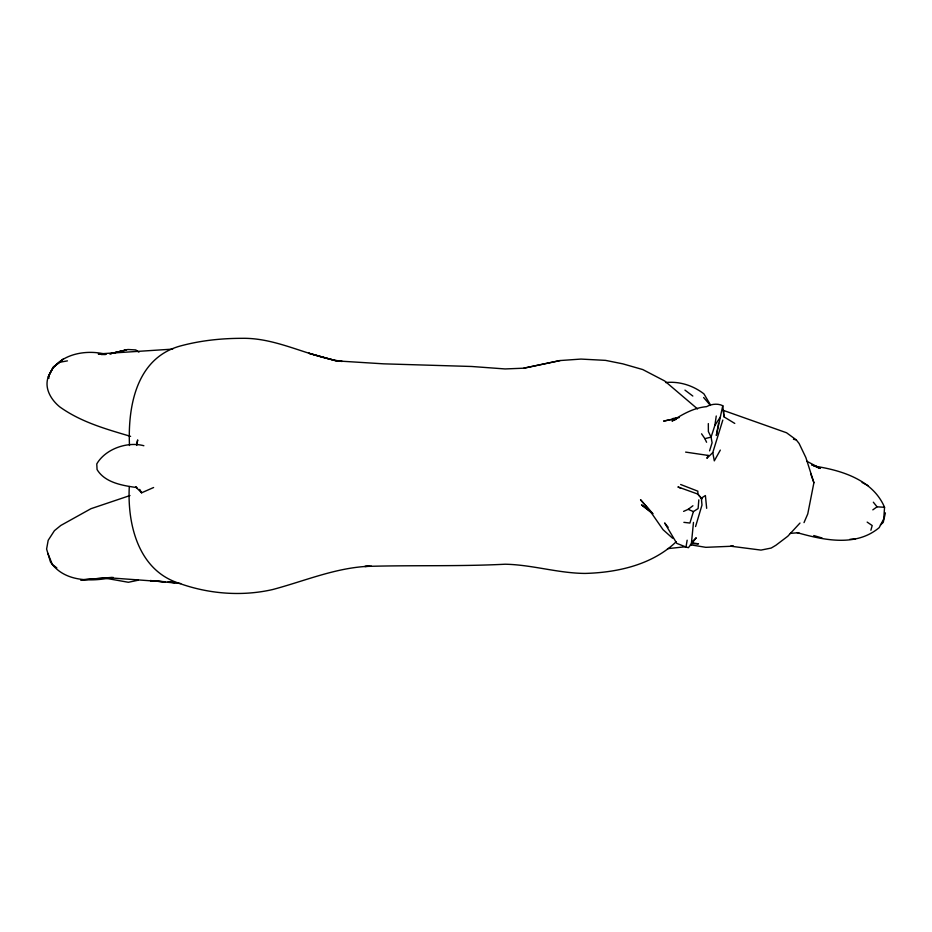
<?xml version="1.0" encoding="UTF-8"?>
<svg xmlns="http://www.w3.org/2000/svg" width="932" height="932" viewBox="0 0 932 932"><rect width="100%" height="100%" fill="white"/><g stroke="black" fill="none" stroke-linecap="round" stroke-linejoin="round"><path stroke-width="1.4" d="M706.666 508.324L705.396 495.533L701.365 498.154L701.843 498.783L697.835 494.088L697.847 491.187L680.64 484.5M129.303 486.504C127.253 524.029 138.181 569.836 178.338 583.013C208.244 593.917 241.551 596.655 272.645 589.548C305.347 580.857 337.081 567.04 371.39 566.19M691.206 545.383L693.478 522.421M814.079 466.082C841.293 470.182 872.76 479.665 884.55 507.288L883.746 518.868L879.226 527.617C855.844 547.235 823.667 540.082 797.035 532.615M698.825 499.843L698.115 508.557L693.408 511.598L689.913 523.05L683.878 522.339M709.567 450.855L712.095 442.77L711.081 437.131L714.844 425.516L716.254 415.998M722.743 410.173L786.55 432.763L796.266 439.881L799.097 443.457L805.865 457.565L813.904 482.718L807.764 513.905L804.013 522.619M692.476 541.55L696.251 537.764L688.387 547.701L685.999 547.026L687.152 540.199M136.701 445.438L137.703 439.916L136.433 444.82M718.572 423.291L716.335 435.512L722.766 405.711C717.628 403.207 711.466 404.01 706.538 406.655C693.804 407.773 682.527 414.274 671.995 421.031L675.91 419.458M105.922 354.335C84.847 348.824 56.503 354.498 48.231 376.959C44.107 388.295 51.062 399.758 59.671 406.818C80.886 422.08 105.91 429.035 130.596 436.362M885.4 512.88L883.233 522.421L880.367 524.996M870.884 530.261L872.189 525.543L867.168 522.106M722.824 420.052L712.77 452.603L706.875 458.311L708.238 455.433L685.626 452.102M695.575 526.545L701.982 505.062L701.365 498.154M48.231 376.959L52.879 367.744L63.05 359.111M720.319 450.098L714.296 460.862L712.77 452.603M714.844 425.516L720.168 417.256M799.982 523.05L787.808 536.226L775.89 545.267L771.207 548.051L761.001 550.09L730.746 546.199L733.437 546.175L705.804 547.329L690.379 544.777M676.236 541.713C652.249 564.827 617.462 572.551 585.145 573.425C558.152 573.262 532.125 564.734 505.156 564.221C458.393 566.609 411.571 565.013 364.796 566.47L368.909 566.178M683.599 511.377L688.189 509.338L692.919 505.761M872.818 509.862L877.059 506.822L884.55 507.288M61.477 361.255L53.485 366.719L48.872 375.864L48.907 378.369M153.605 487.518L141.594 492.807L135.653 486.888L136.934 487.587C122.861 485.607 105.001 482.834 97.068 469.565L96.777 463.915C105.491 448.84 127.428 441.267 143.866 445.729M129.991 495.544L90.963 508.697L60.79 525.473L54.429 530.658L48.184 540.304L46.6 549.065L50.491 561.996C64.273 582.302 91.616 581.824 113.063 577.351M707.411 455.701L708.238 455.433M701.563 433.811L704.872 438.646L711.081 437.131L708.378 431.539L708.32 423.594M109.848 353.845L127.847 349.5L135.746 349.919L138.926 352.168M111.234 353.531L126.461 349.943L110.058 353.764M697.532 408.927L664.714 380.99L642.765 369.561L622.832 363.853L605.52 360.369L580.939 359.076L560.12 360.544L523.796 368.187L505.097 368.944L471.662 366.486L383.693 363.841L336.231 360.87L308.795 353.24L336.231 360.87L342.207 361.43C308.084 356.723 276.792 337.594 241.959 338.328C220.989 338.328 199.867 340.611 179.608 346.191C136.212 358.622 127.766 406.608 129.49 445.508M677.086 418.223L663.619 421.101L677.517 418.2M523.796 368.187L560.12 360.544M138.134 580.228L128.371 582.279L103.033 577.793M61.442 361.942L67.442 360.87M679.242 417.583L672.718 418.631L676.749 418.573M685.498 546.746L667.51 548.668M111.665 577.409L80.641 579.937L108.357 577.747L164.999 581.859M790.254 533.384L798.817 532.673M172.676 349.116L98.279 353.95L105.537 354.51M849.833 539.337L855.413 538.941M101.471 354.591L105.666 354.346M665.564 382.528C679.51 381.165 692.907 385.394 703.94 393.875L710.242 404.535M691.509 543.531L698.487 543.857L692.849 542.937M167.9 582.081L175.158 582.605L168.319 582.034M165.558 581.813L150.343 580.578L180.715 583.537M793.47 439.263L796.266 439.881M816.42 467.13L820.475 468.167L811.667 464.649M813.741 535.539L822.001 537.985M697.835 494.088L677.913 486.923L680.919 488.31M685.999 547.026L676.772 543.368L664.633 522.945L668.139 527.267M811.621 464.753L820.346 468.423L806.821 461.235M688.189 509.338L693.408 511.598M862.077 482.473L868.24 485.747M723.745 414.647L724.141 416.953L734.766 423.431M650.699 511.691L641.531 504.864L652.691 513.788M684.962 390.112L692.814 396.042M56.829 567.903L52.367 564.501L47.823 553.328M672.589 538.207L663.06 529.702L649.557 510.258L640.54 499.75L652.854 513.614M698.115 494.484L701.843 498.783M703.625 397.521L710.429 405.42M873.342 502.208L877.059 506.822M139.718 489.382L141.594 492.807M704.872 438.646L706.584 442.257M810.689 473.736L813.904 482.718M722.766 405.711L723.547 413.482M723.477 410.255L724.141 416.953"/></g></svg>
